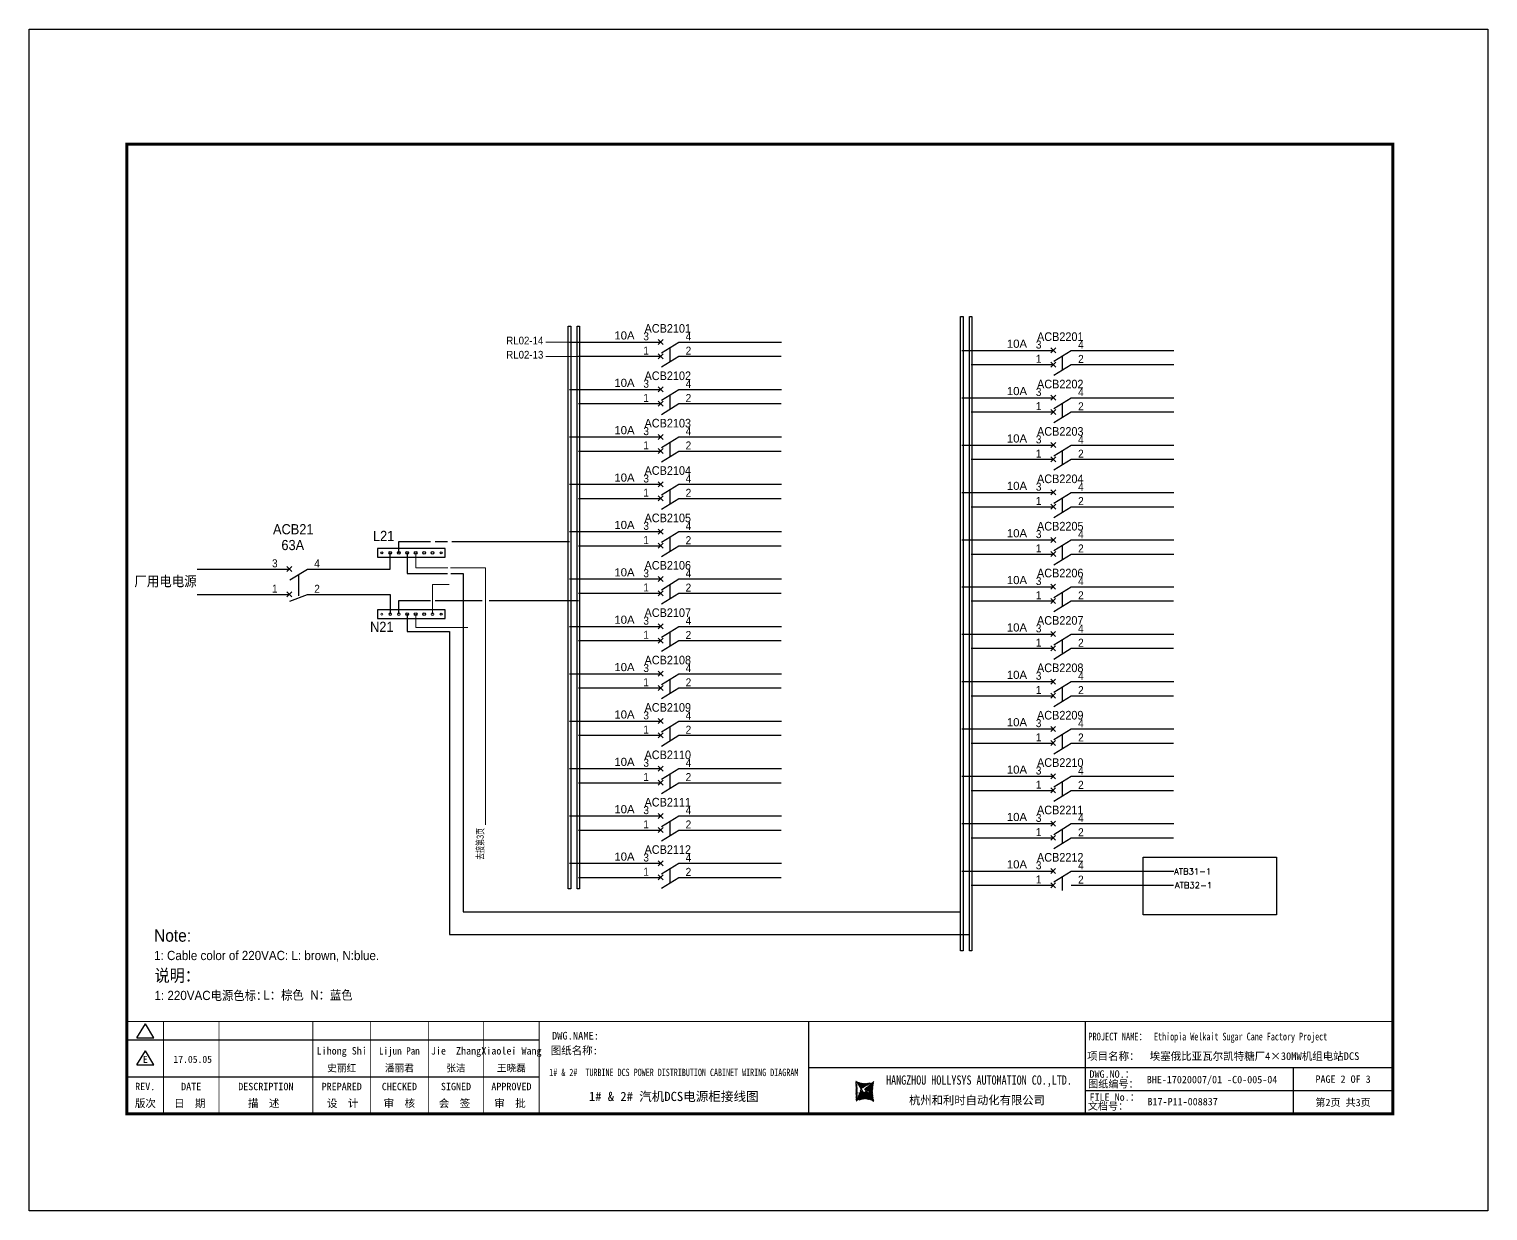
# Model space of a CAD drawing. Extents: x 81444 to 119867, y -54816 to -29062.
# Drawn here: x 96110 to 100852, y -54816 to -50976 of the extents above; entities that cross this region are included whole.
import ezdxf
from ezdxf.enums import TextEntityAlignment as Align
from ezdxf.lldxf.tags import DXFTag

# ---------------------------------------------------------------- set-up
doc = ezdxf.new("R2010")
doc.units = 0
doc.header["$LTSCALE"] = 100
doc.header["$MEASUREMENT"] = 0
for name, color, linetype in [('t', 1, 'Continuous'), ('标准图框及表格', 7, 'Continuous'), ('空气开关', 7, 'Continuous')]:
    doc.layers.add(name, color=color, linetype=linetype)
doc.layers.add('细实线', color=7, linetype='Continuous', lineweight=20)
doc.styles.add('HZ', font='arial.ttf', dxfattribs={"width": 0.7})
doc.styles.add('SIMPLEX', font='simplex')
doc.styles.get("Standard").update_dxf_attribs({"font": ''})
doc.styles.get('Standard').set_extended_font_data('SimSun')
tags = doc.linetypes.add('CENTER', pattern=[2, 1.25, -0.25, 0.25, -0.25]).pattern_tags.tags
tags[10:11] = [DXFTag(74, 4), DXFTag(75, 0), DXFTag(340, '0'), DXFTag(46, 1.0), DXFTag(50, 0.0), DXFTag(44, 0.0), DXFTag(45, 0.0)]
tags[8:9] = [DXFTag(74, 4), DXFTag(75, 0), DXFTag(340, '0'), DXFTag(46, 1.0), DXFTag(50, 0.0), DXFTag(44, 0.0), DXFTag(45, 0.0)]
tags[6:7] = [DXFTag(74, 4), DXFTag(75, 0), DXFTag(340, '0'), DXFTag(46, 1.0), DXFTag(50, 0.0), DXFTag(44, 0.0), DXFTag(45, 0.0)]
tags[4:5] = [DXFTag(74, 4), DXFTag(75, 0), DXFTag(340, '0'), DXFTag(46, 1.0), DXFTag(50, 0.0), DXFTag(44, 0.0), DXFTag(45, 0.0)]
tags = doc.linetypes.add('HIDDEN', pattern=[0.375, 0.25, -0.125]).pattern_tags.tags
tags[6:7] = [DXFTag(74, 4), DXFTag(75, 0), DXFTag(340, '0'), DXFTag(46, 1.0), DXFTag(50, 0.0), DXFTag(44, 0.0), DXFTag(45, 0.0)]
tags[4:5] = [DXFTag(74, 4), DXFTag(75, 0), DXFTag(340, '0'), DXFTag(46, 1.0), DXFTag(50, 0.0), DXFTag(44, 0.0), DXFTag(45, 0.0)]

# ---------------------------------------------------------------- blocks, each defined once
blk = doc.blocks.new('供电端子')
at = {"style": 'HZ', "width": 0.7}
blk.add_attdef('供电端子', (0, 0), '', height=17, dxfattribs=at)
blk = doc.blocks.new('图框')
at = {"layer": '标准图框及表格'}
h = blk.add_hatch(dxfattribs=at)
h.set_pattern_fill('ANSI31', color=5, scale=8.329864, style=0)
edge = h.paths.add_edge_path()
edge.add_arc((2399.3, -2998.2), 55.2, 238.1092, 291.6532)
edge.add_line((2419.6, -3049.4), (2388.5, -3070.2))
edge.add_arc((2238.9, -3078.3), 135.4, 346.3915, 374.25)
edge.add_line((2370.5, -3110.2), (2397.5, -3087.9))
edge.add_line((2391.3, -3080.3), (2396.1, -3080.9))
edge.add_spline(control_points=[(2397.5, -3087.9), (2398.4, -3087), (2400, -3085.5), (2399.9, -3081.3), (2397.4, -3081), (2396.1, -3080.9)], knot_values=[0, 0, 0, 0, 6.844331, 12.400427, 18.769243, 18.769243, 18.769243, 18.769243], weights=[1, 1, 1, 1, 1, 1], degree=3, periodic=0)
edge.add_spline(control_points=[(2388.5, -3070.3), (2387.8, -3070.9), (2386.5, -3072), (2385.5, -3073.4), (2385.1, -3074)], knot_values=[0, 0, 0, 0, 5.253674, 9.488439, 9.488439, 9.488439, 9.488439], weights=[1, 1, 1, 1, 1], degree=3, periodic=0)
edge.add_spline(control_points=[(2386.3, -3072.3), (2385.7, -3072.9), (2384.6, -3074.4), (2384.9, -3077.7), (2387.9, -3079.9), (2390.2, -3080.1), (2391.3, -3080.3)], knot_values=[10.665975, 10.665975, 10.665975, 10.665975, 18.977704, 28.894558, 41.119554, 52.646925, 52.646925, 52.646925, 52.646925], weights=[1, 1, 1, 1, 1, 1, 1], degree=3, periodic=0)
h = blk.add_hatch(dxfattribs=at)
h.set_pattern_fill('ANSI31', color=3, scale=8.329864, style=0)
edge = h.paths.add_edge_path()
edge.add_line((2402.5, -3075.8), (2407.7, -3076.4))
edge.add_spline(control_points=[(2401, -3068.8), (2400.2, -3069.6), (2398.5, -3071.2), (2398.6, -3075.4), (2401.1, -3075.6), (2402.4, -3075.8)], knot_values=[0, 0, 0, 0, 6.844331, 12.400427, 18.769243, 18.769243, 18.769243, 18.769243], weights=[1, 1, 1, 1, 1, 1], degree=3, periodic=0)
edge.add_line((2428, -3046.5), (2401, -3068.8))
edge.add_spline(control_points=[(2412.6, -3083.9), (2413, -3083.4), (2413.9, -3082.1), (2413.6, -3078.9), (2410.7, -3076.8), (2408.3, -3076.5), (2407.2, -3076.4)], knot_values=[12.654089, 12.654089, 12.654089, 12.654089, 18.977704, 28.894558, 41.119554, 52.646925, 52.646925, 52.646925, 52.646925], weights=[1, 1, 1, 1, 1, 1, 1], degree=3, periodic=0)
edge.add_line((2411.6, -3085), (2412.8, -3083.7))
edge.add_line((2410, -3086.4), (2411.6, -3085))
edge.add_line((2378.9, -3107.2), (2410, -3086.4))
edge.add_arc((2399.3, -3158.5), 55.2, 58.1092, 111.6532)
edge.add_arc((2559.6, -3078.3), 135.4, 166.3915, 194.25)
at = {"color": 7}
for p, q in [((2215.6, -2851.6), (2215.6, -3151.6)), ((3115.6, -2851.6), (3115.6, -3151.6)), ((0, -2911.6), (1340.2, -2911.6)), ((0, -3031.6), (1340.2, -3031.6)), ((2215.6, -3001.6), (3115.6, -3001.6)), ((3115.6, -3001.6), (4115.6, -3001.6)), ((3791.8, -3001.6), (3791.8, -3151.6)), ((4115.6, -3076.6), (3115.6, -3076.6))]:
    blk.add_line(p, q, dxfattribs=at)
at = {"color": 7, "const_width": 3}
blk.add_lwpolyline([(4115.6, -2851.6), (0, -2851.6)], dxfattribs=at)
at = {"layer": 't', "color": 7}
for p, q in [((31.9, -2905), (59.9, -2859.1)), ((87.8, -2905), (59.9, -2859.1)), ((31.9, -2905), (87.8, -2905)), ((31.9, -2993), (59.9, -2947.1)), ((87.8, -2993), (59.9, -2947.1)), ((31.9, -2993), (87.8, -2993))]:
    blk.add_line(p, q, dxfattribs=at)
at = {"layer": 't', "color": 7, "const_width": 9.62}
blk.add_lwpolyline([(4115.6, -3151.6), (4115.6, 0), (0, 0), (0, -3151.6)], close=True, dxfattribs=at)
at = {"layer": 't', "color": 7, "const_width": 2.4}
for points in [[(118.8, -2852.8), (118.8, -3151.6)], [(299.1, -2852.8), (299.1, -3151.6)], [(604.4, -2852.8), (604.4, -3156.4)], [(792, -2852.8), (792, -3156.4)], [(979.6, -2852.8), (979.6, -3156.4)], [(1159.9, -2852.8), (1159.9, -3156.4)], [(1340.2, -2852.8), (1340.2, -3156.4)]]:
    blk.add_lwpolyline(points, dxfattribs=at)
at = {"color": 7, "linetype": 'CENTER'}
for s, height, p in [('图纸编号：', 24, (3125.2, -3066.7)), ('杭州和利时自动化有限公司', 27, (2542.5, -3121.1)), ('文档号：', 24, (3124, -3138.7))]:
    blk.add_text(s, height=height, dxfattribs=at).set_placement(p)
at = {"color": 7, "flags": 8}
for tag, p, height in [('DWG.NAME:', (1381.6, -2910.4), 25), ('PROJECTNAME:', (3125.5, -2912.8), 24), ('PROJECTNAME：', (3339.1, -2913.1), 25), ('DWG.NO.:', (3128.2, -3030.4), 24), ('图纸编号', (3315.4, -3052.4), 24), ('FILENO.:', (3128.7, -3106.1), 24), ('文档号', (3317.7, -3124.1), 24)]:
    blk.add_attdef(tag, p, '', height=height, dxfattribs=at)
for tag, height, p in [('RENLIU', 24, (698.2, -2950.4)), ('SHUFENWANG', 24, (885.8, -2950.4)), ('FANGHOU', 24, (1069.7, -2950.4)), ('DANDANLI', 24, (1250, -2950.4)), ('A', 23, (59.9, -2974.9)), ('设计时间', 23, (213.9, -2974.9)), ('刘仁', 23, (698.2, -3002.2)), ('王姝芬', 23, (885.8, -3002.2)), ('侯方', 23, (1069.7, -3002.2)), ('李丹丹', 23, (1250, -3002.2)), ('#10STATIONONTROLCABINETCOVER', 30, (1777.9, -3017.2)), ('PAGEXOFX', 24, (3953.7, -3039.1)), ('REV.', 24, (59.4, -3063)), ('DATE', 24, (208.9, -3063)), ('DESCRIPTION', 24, (451.7, -3063)), ('PREPARED', 24, (698.2, -3063)), ('CHECKED', 24, (885.8, -3063)), ('SIGNED', 24, (1069.7, -3063)), ('APPROVED', 24, (1250, -3063)), ('图纸名称', 30, (1777.9, -3094.7)), ('第几页共几页', 24, (3953.7, -3114.1))]:
    blk.add_attdef(tag, text='', height=height, dxfattribs=at).set_placement(p, align=Align.MIDDLE)
for tag, p in [('图纸名称:', (1377.8, -2965.9)), ('项目名称：', (3121.6, -2984.3)), ('项目名称：', (3325, -2984.3))]:
    blk.add_attdef(tag, text='', height=25, dxfattribs=at).set_placement(p, align=Align.BOTTOM_LEFT)
at = {"color": 7, "width": 0.8, "flags": 8}
blk.add_attdef('HANGZHOUHOLLYSYSAUTOMATIONCO.,LTD.', text='', height=24, dxfattribs=at).set_placement((2770.1, -3045.7), align=Align.MIDDLE)
at = {"layer": 't', "color": 7}
for s, p in [('版次', (59.9, -3117.6)), ('日  期', (204.2, -3117.6)), ('描  述', (444.5, -3117.6)), ('设  计', (701.5, -3117.6)), ('审  核', (885.6, -3117.6)), ('会  签', (1065, -3117.6)), ('审  批', (1245.3, -3117.6))]:
    blk.add_text(s, height=25, dxfattribs=at).set_placement(p, align=Align.MIDDLE_CENTER)
at = {"layer": '标准图框及表格', "color": 5, "style": 'HZ'}
for s, p in [('pgqh', (2373.9, -3059.7)), ('hollilas', (2374.1, -3086))]:
    blk.add_text(s, height=5.21, dxfattribs=at).set_placement(p)
at = {"layer": '标准图框及表格', "color": 3, "style": 'HZ'}
for s, height, p in [('auto', 8.68, (2400.9, -3074.2)), ('hollysys', 4.34, (2402.5, -3099.7))]:
    blk.add_text(s, height=height, dxfattribs=at).set_placement(p)

msp = doc.modelspace()

# ---------------------------------------------------------------- linework, layer by layer
at = {"color": 43}
for p, q in [((97866.3, -51992.6), (98163, -51992.6)), ((98221.5, -51992.6), (98555.2, -51992.6)), ((99142.4, -52019.4), (99439, -52019.4)), ((99497.6, -52019.4), (99831.3, -52019.4)), ((97866.3, -52146.6), (98163, -52146.6)), ((98221.5, -52146.6), (98555.2, -52146.6)), ((99142.4, -52173.4), (99439, -52173.4)), ((99497.6, -52173.4), (99831.3, -52173.4)), ((97866.3, -52300.6), (98163, -52300.6)), ((98221.5, -52300.6), (98555.2, -52300.6)), ((99142.4, -52327.4), (99439, -52327.4)), ((99497.6, -52327.4), (99831.3, -52327.4)), ((97866.3, -52454.6), (98163, -52454.6)), ((98221.5, -52454.6), (98555.2, -52454.6)), ((99142.4, -52481.4), (99439, -52481.4)), ((99497.6, -52481.4), (99831.3, -52481.4)), ((97866.3, -52608.6), (98163, -52608.6)), ((98221.5, -52608.6), (98555.2, -52608.6)), ((99142.4, -52635.4), (99439, -52635.4)), ((99497.6, -52635.4), (99831.3, -52635.4)), ((97283.9, -52730.3), (97283.9, -52677.3)), ((97311.4, -52677.3), (97311.4, -52641)), ((97311.4, -52641), (97414.2, -52641)), ((97338.9, -52677.3), (97338.9, -52745.2)), ((97429.4, -52641), (97470.3, -52641)), ((97483.6, -52641), (97866.3, -52641)), ((96656.3, -52730.3), (96955.7, -52730.3)), ((97014.2, -52730.3), (97283.9, -52730.3)), ((97338.9, -52745.2), (97470.3, -52745.2)), ((97480.8, -52745.2), (97520.9, -52745.2)), ((97520.9, -52745.2), (97520.9, -53114)), ((97866.3, -52762.6), (98163, -52762.6)), ((98221.5, -52762.6), (98555.2, -52762.6)), ((99142.3, -52787.8), (99438.9, -52787.8)), ((99497.5, -52787.8), (99831.2, -52787.8)), ((97866.3, -52916.6), (98163, -52916.6)), ((98221.5, -52916.6), (98555.2, -52916.6)), ((99142.3, -52941.8), (99438.9, -52941.8)), ((99497.5, -52941.8), (99831.2, -52941.8)), ((97866.3, -53070.6), (98163, -53070.6)), ((98221.5, -53070.6), (98555.2, -53070.6)), ((99142.3, -53095.8), (99438.9, -53095.8)), ((99497.5, -53095.8), (99831.2, -53095.8)), ((97520.9, -53114), (97520.9, -53844.9)), ((97866.3, -53224.6), (98163, -53224.6)), ((98221.5, -53224.6), (98555.2, -53224.6)), ((99142.3, -53249.8), (99438.9, -53249.8)), ((99497.5, -53249.8), (99831.2, -53249.8)), ((97866.3, -53378.6), (98163, -53378.6)), ((98221.5, -53378.6), (98555.2, -53378.6)), ((99142.3, -53403.8), (99438.9, -53403.8)), ((99497.5, -53403.8), (99831.2, -53403.8)), ((97866.3, -53532.6), (98163, -53532.6)), ((98221.5, -53532.6), (98555.2, -53532.6)), ((99142.3, -53557.8), (99438.9, -53557.8)), ((99497.5, -53557.8), (99831.2, -53557.8)), ((97866.3, -53686.6), (98163, -53686.6)), ((98221.5, -53686.6), (98555.2, -53686.6)), ((99142.3, -53711.8), (99438.9, -53711.8)), ((99497.5, -53711.8), (99831.2, -53711.8)), ((97520.9, -53844.9), (99138, -53844.9))]:
    msp.add_line(p, q, dxfattribs=at)
at = {"color": 6}
for p, q in [((98171.1, -52000.7), (98154.9, -51984.5)), ((98154.9, -52000.7), (98171.1, -51984.5)), ((98165.1, -52027.4), (98221.5, -51992.6)), ((99447.1, -52027.5), (99430.9, -52011.3)), ((99430.9, -52027.5), (99447.1, -52011.3)), ((99441.1, -52054.2), (99497.6, -52019.4)), ((98154.9, -52046.8), (98171.1, -52030.6)), ((98171.1, -52046.8), (98154.9, -52030.6)), ((98165.1, -52073.5), (98221.5, -52038.7)), ((99430.9, -52073.6), (99447.1, -52057.4)), ((99447.1, -52073.6), (99430.9, -52057.4)), ((99441.1, -52100.3), (99497.6, -52065.5)), ((98171.1, -52154.7), (98154.9, -52138.5)), ((98154.9, -52154.7), (98171.1, -52138.5)), ((98165.1, -52181.4), (98221.5, -52146.6)), ((98171.1, -52200.8), (98154.9, -52184.6)), ((98154.9, -52200.8), (98171.1, -52184.6)), ((98165.1, -52227.5), (98221.5, -52192.7)), ((99447.1, -52181.5), (99430.9, -52165.3)), ((99430.9, -52181.5), (99447.1, -52165.3)), ((99441.1, -52208.2), (99497.6, -52173.4)), ((99447.1, -52227.6), (99430.9, -52211.4)), ((99430.9, -52227.6), (99447.1, -52211.4)), ((99441.1, -52254.3), (99497.6, -52219.5)), ((98154.9, -52308.7), (98171.1, -52292.5)), ((98171.1, -52308.7), (98154.9, -52292.5)), ((98165.1, -52335.4), (98221.5, -52300.6)), ((98154.9, -52354.8), (98171.1, -52338.6)), ((98171.1, -52354.8), (98154.9, -52338.6)), ((98165.1, -52381.5), (98221.5, -52346.7)), ((99430.9, -52335.5), (99447.1, -52319.3)), ((99447.1, -52335.5), (99430.9, -52319.3)), ((99441.1, -52362.2), (99497.6, -52327.4)), ((99430.9, -52381.6), (99447.1, -52365.4)), ((99447.1, -52381.6), (99430.9, -52365.4)), ((99441.1, -52408.3), (99497.6, -52373.5)), ((98171.1, -52462.7), (98154.9, -52446.5)), ((98154.9, -52462.7), (98171.1, -52446.5)), ((98171.1, -52508.8), (98154.9, -52492.6)), ((98154.9, -52508.8), (98171.1, -52492.6)), ((98165.1, -52489.4), (98221.5, -52454.6)), ((99447.1, -52489.5), (99430.9, -52473.3)), ((99430.9, -52489.5), (99447.1, -52473.3)), ((99441.1, -52516.2), (99497.6, -52481.4)), ((98165.1, -52535.5), (98221.5, -52500.7)), ((99447.1, -52535.6), (99430.9, -52519.4)), ((99430.9, -52535.6), (99447.1, -52519.4)), ((99441.1, -52562.3), (99497.6, -52527.5)), ((98154.9, -52616.7), (98171.1, -52600.5)), ((98171.1, -52616.7), (98154.9, -52600.5)), ((98165.1, -52643.4), (98221.5, -52608.6)), ((99430.9, -52643.5), (99447.1, -52627.3)), ((99447.1, -52643.5), (99430.9, -52627.3)), ((99441.1, -52670.2), (99497.6, -52635.4)), ((98154.9, -52662.8), (98171.1, -52646.6)), ((98171.1, -52662.8), (98154.9, -52646.6)), ((98165.1, -52689.5), (98221.5, -52654.7)), ((99430.9, -52689.6), (99447.1, -52673.4)), ((99447.1, -52689.6), (99430.9, -52673.4)), ((99441.1, -52716.3), (99497.6, -52681.5)), ((98171.1, -52770.7), (98154.9, -52754.5)), ((98154.9, -52770.7), (98171.1, -52754.5)), ((98165.1, -52797.4), (98221.5, -52762.6)), ((98171.1, -52816.8), (98154.9, -52800.6)), ((98154.9, -52816.8), (98171.1, -52800.6)), ((98165.1, -52843.5), (98221.5, -52808.7)), ((99447, -52795.9), (99430.8, -52779.7)), ((99430.8, -52795.9), (99447, -52779.7)), ((99447, -52842), (99430.8, -52825.8)), ((99430.8, -52842), (99447, -52825.8)), ((99441, -52822.6), (99497.5, -52787.8)), ((99441, -52868.7), (99497.5, -52833.9)), ((98171.1, -52924.7), (98154.9, -52908.5)), ((98154.9, -52924.7), (98171.1, -52908.5)), ((98165.1, -52951.4), (98221.5, -52916.6)), ((98171.1, -52970.8), (98154.9, -52954.6)), ((98154.9, -52970.8), (98171.1, -52954.6)), ((98165.1, -52997.5), (98221.5, -52962.7)), ((99447, -52949.9), (99430.8, -52933.7)), ((99430.8, -52949.9), (99447, -52933.7)), ((99441, -52976.6), (99497.5, -52941.8)), ((99447, -52996), (99430.8, -52979.8)), ((99430.8, -52996), (99447, -52979.8)), ((99441, -53022.7), (99497.5, -52987.9)), ((98154.9, -53078.7), (98171.1, -53062.5)), ((98171.1, -53078.7), (98154.9, -53062.5)), ((98154.9, -53124.8), (98171.1, -53108.6)), ((98171.1, -53124.8), (98154.9, -53108.6)), ((98165.1, -53105.4), (98221.5, -53070.6)), ((99430.8, -53103.9), (99447, -53087.7)), ((99447, -53103.9), (99430.8, -53087.7)), ((99441, -53130.6), (99497.5, -53095.8)), ((98165.1, -53151.5), (98221.5, -53116.7)), ((99430.8, -53150), (99447, -53133.8)), ((99447, -53150), (99430.8, -53133.8)), ((99441, -53176.7), (99497.5, -53141.9)), ((98171.1, -53232.7), (98154.9, -53216.5)), ((98154.9, -53232.7), (98171.1, -53216.5)), ((98165.1, -53259.4), (98221.5, -53224.6)), ((99447, -53257.9), (99430.8, -53241.7)), ((99430.8, -53257.9), (99447, -53241.7)), ((99441, -53284.6), (99497.5, -53249.8)), ((98171.1, -53278.8), (98154.9, -53262.6)), ((98154.9, -53278.8), (98171.1, -53262.6)), ((98165.1, -53305.5), (98221.5, -53270.7)), ((99447, -53304), (99430.8, -53287.8)), ((99430.8, -53304), (99447, -53287.8)), ((99441, -53330.7), (99497.5, -53295.9)), ((98171.1, -53386.7), (98154.9, -53370.5)), ((98154.9, -53386.7), (98171.1, -53370.5)), ((98165.1, -53413.4), (98221.5, -53378.6)), ((99447, -53411.9), (99430.8, -53395.7)), ((99430.8, -53411.9), (99447, -53395.7)), ((98171.1, -53432.8), (98154.9, -53416.6)), ((98154.9, -53432.8), (98171.1, -53416.6)), ((98165.1, -53459.5), (98221.5, -53424.7)), ((99447, -53458), (99430.8, -53441.8)), ((99430.8, -53458), (99447, -53441.8)), ((99441, -53438.6), (99497.5, -53403.8)), ((99441, -53484.7), (99497.5, -53449.9)), ((98171.1, -53540.7), (98154.9, -53524.5)), ((98154.9, -53540.7), (98171.1, -53524.5)), ((98165.1, -53567.4), (98221.5, -53532.6)), ((98171.1, -53586.8), (98154.9, -53570.6)), ((98154.9, -53586.8), (98171.1, -53570.6)), ((98165.1, -53613.5), (98221.5, -53578.7)), ((99447, -53565.9), (99430.8, -53549.7)), ((99430.8, -53565.9), (99447, -53549.7)), ((99441, -53592.6), (99497.5, -53557.8)), ((99447, -53612), (99430.8, -53595.8)), ((99430.8, -53612), (99447, -53595.8)), ((99441, -53638.7), (99497.5, -53603.9)), ((98154.9, -53694.7), (98171.1, -53678.5)), ((98171.1, -53694.7), (98154.9, -53678.5)), ((98154.9, -53740.8), (98171.1, -53724.6)), ((98171.1, -53740.8), (98154.9, -53724.6)), ((98165.1, -53721.4), (98221.5, -53686.6)), ((99430.8, -53719.9), (99447, -53703.7)), ((99447, -53719.9), (99430.8, -53703.7)), ((99441, -53746.6), (99497.5, -53711.8)), ((98165.1, -53767.5), (98221.5, -53732.7)), ((99430.8, -53766), (99447, -53749.8)), ((99447, -53766), (99430.8, -53749.8))]:
    msp.add_line(p, q, dxfattribs=at)
at = {"color": 5}
for p, q in [((97896, -52038.7), (98163, -52038.7)), ((98221.5, -52038.7), (98554.6, -52038.7)), ((99172.1, -52065.5), (99439, -52065.5)), ((99497.6, -52065.5), (99830.7, -52065.5)), ((97896, -52192.7), (98163, -52192.7)), ((98221.5, -52192.7), (98554.6, -52192.7)), ((99172.1, -52219.5), (99439, -52219.5)), ((99497.6, -52219.5), (99830.7, -52219.5)), ((97896, -52346.7), (98163, -52346.7)), ((98221.5, -52346.7), (98554.6, -52346.7)), ((99172.1, -52373.5), (99439, -52373.5)), ((99497.6, -52373.5), (99830.7, -52373.5)), ((97896, -52500.7), (98163, -52500.7)), ((98221.5, -52500.7), (98554.6, -52500.7)), ((99172.1, -52527.5), (99439, -52527.5)), ((99497.6, -52527.5), (99830.7, -52527.5)), ((97896, -52654.7), (98163, -52654.7)), ((98221.5, -52654.7), (98554.6, -52654.7)), ((99172.1, -52681.5), (99439, -52681.5)), ((99497.6, -52681.5), (99830.7, -52681.5)), ((96656.1, -52812.7), (96955.7, -52812.7)), ((97014.2, -52812.7), (97283.9, -52812.7)), ((97283.9, -52812.7), (97283.9, -52877)), ((97896, -52808.7), (98163, -52808.7)), ((98221.5, -52808.7), (98554.6, -52808.7)), ((97311.4, -52877), (97311.4, -52832.4)), ((97311.4, -52832.4), (97414.2, -52832.4)), ((97429.8, -52832.4), (97529.7, -52832.4)), ((97529.7, -52832.4), (97582.7, -52832.4)), ((97605.4, -52832.4), (97638.5, -52832.4)), ((97638.5, -52832.4), (97896, -52832.4)), ((99172, -52833.9), (99438.9, -52833.9)), ((99497.5, -52833.9), (99830.6, -52833.9)), ((97338.9, -52877), (97338.9, -52933.3)), ((97338.9, -52933.3), (97476.4, -52933.3)), ((97476.4, -52933.3), (97476.4, -53113.5)), ((97896, -52962.7), (98163, -52962.7)), ((98221.5, -52962.7), (98554.6, -52962.7)), ((99172, -52987.9), (99438.9, -52987.9)), ((99497.5, -52987.9), (99830.6, -52987.9)), ((97476.4, -53113.5), (97476.4, -53917.6)), ((97896, -53116.7), (98163, -53116.7)), ((98221.5, -53116.7), (98554.6, -53116.7)), ((99172, -53141.9), (99438.9, -53141.9)), ((99497.5, -53141.9), (99830.6, -53141.9)), ((97896, -53270.7), (98163, -53270.7)), ((98221.5, -53270.7), (98554.6, -53270.7)), ((99172, -53295.9), (99438.9, -53295.9)), ((99497.5, -53295.9), (99830.6, -53295.9)), ((97896, -53424.7), (98163, -53424.7)), ((98221.5, -53424.7), (98554.6, -53424.7)), ((99172, -53449.9), (99438.9, -53449.9)), ((99497.5, -53449.9), (99830.6, -53449.9)), ((97896, -53578.7), (98163, -53578.7)), ((98221.5, -53578.7), (98554.6, -53578.7)), ((99172, -53603.9), (99438.9, -53603.9)), ((99497.5, -53603.9), (99830.6, -53603.9)), ((97896, -53732.7), (98163, -53732.7)), ((98221.5, -53732.7), (98554.6, -53732.7)), ((99172, -53757.9), (99438.9, -53757.9)), ((99497.5, -53757.9), (99830.6, -53757.9)), ((97476.4, -53917.6), (99167.7, -53917.6))]:
    msp.add_line(p, q, dxfattribs=at)
for p, q in [((96963.8, -52738.4), (96947.6, -52722.2)), ((96947.6, -52738.4), (96963.8, -52722.2)), ((96957.8, -52765.1), (97014.2, -52730.3)), ((96947.6, -52820.8), (96963.8, -52804.6)), ((96963.8, -52820.8), (96947.6, -52804.6)), ((96957.8, -52834.9), (97014.2, -52812.7))]:
    msp.add_line(p, q)
at = {"color": 1}
for points in [[(96109.9, -50975.5), (100852, -50975.5), (100852, -54816.2), (96109.9, -54816.2)], [(99731.9, -53666.4), (100164.5, -53666.4), (100164.5, -53853.7), (99731.9, -53853.7)]]:
    msp.add_lwpolyline(points, close=True, dxfattribs=at)
at = {"color": 43}
for points in [[(99145.8, -51909.9), (99145.8, -53971.7), (99138, -53971.7), (99138, -51909.9)], [(97870.3, -51940.9), (97870.3, -53769.7), (97862.5, -53769.7), (97862.5, -51940.9)], [(97242.6, -52691.1), (97462.6, -52691.1), (97462.6, -52663.6), (97242.6, -52663.6)]]:
    msp.add_lwpolyline(points, close=True, dxfattribs=at)
at = {"color": 5}
for points in [[(99174.9, -51909.9), (99174.9, -53971.7), (99167.1, -53971.7), (99167.1, -51909.9)], [(97899.4, -51940.9), (97899.4, -53769.7), (97891.6, -53769.7), (97891.6, -51940.9)], [(97242.6, -52890.7), (97462.6, -52890.7), (97462.6, -52863.2), (97242.6, -52863.2)]]:
    msp.add_lwpolyline(points, close=True, dxfattribs=at)
for centre, radius in [((97256.4, -52677.3), 3.3), ((97283.9, -52677.3), 4.4), ((97311.4, -52677.3), 4.4), ((97338.9, -52677.3), 4.4), ((97366.4, -52677.3), 4.4), ((97393.9, -52677.3), 4.4), ((97421.4, -52677.3), 4.4), ((97448.9, -52677.3), 3.3), ((97338.9, -52877), 4.4), ((97366.4, -52877), 4.4), ((97393.9, -52877), 4.4), ((97448.9, -52877), 3.3)]:
    msp.add_circle(centre, radius)
at = {"lineweight": 20}
for centre, radius in [((97256.4, -52877), 3.3), ((97283.9, -52877), 4.4), ((97311.4, -52877), 4.4), ((97421.4, -52877), 4.4)]:
    msp.add_circle(centre, radius, dxfattribs=at)
at = {"layer": '空气开关', "color": 6}
for p, q in [((98193.3, -52056.1), (98193.3, -52010)), ((99469.3, -52082.9), (99469.3, -52036.8)), ((98193.3, -52210.1), (98193.3, -52164)), ((99469.3, -52236.9), (99469.3, -52190.8)), ((98193.3, -52364.1), (98193.3, -52318)), ((99469.3, -52390.9), (99469.3, -52344.8)), ((98193.3, -52518.1), (98193.3, -52472)), ((99469.3, -52544.9), (99469.3, -52498.8)), ((98193.3, -52672.1), (98193.3, -52626)), ((99469.3, -52698.9), (99469.3, -52652.8)), ((98193.3, -52826.1), (98193.3, -52780)), ((99469.3, -52851.3), (99469.3, -52805.2)), ((98193.3, -52980.1), (98193.3, -52934)), ((99469.3, -53005.3), (99469.3, -52959.2)), ((98193.3, -53134.1), (98193.3, -53088)), ((99469.3, -53159.3), (99469.3, -53113.2)), ((98193.3, -53288.1), (98193.3, -53242)), ((99469.3, -53313.3), (99469.3, -53267.2)), ((98193.3, -53442.1), (98193.3, -53396)), ((99469.3, -53467.3), (99469.3, -53421.2)), ((98193.3, -53596.1), (98193.3, -53550)), ((99469.3, -53621.3), (99469.3, -53575.2)), ((98193.3, -53750.1), (98193.3, -53704)), ((99469.3, -53775.3), (99469.3, -53729.2))]:
    msp.add_line(p, q, dxfattribs=at)
at = {"layer": '空气开关'}
msp.add_line((96986, -52817.5), (96986, -52747.7), dxfattribs=at)
at = {"layer": '细实线', "color": 43}
for p, q in [((97867.2, -51992.9), (97789, -51992.9)), ((97366.4, -52677.3), (97366.4, -52726.2)), ((97366.4, -52726.2), (97470.7, -52726.2)), ((97479.7, -52726.2), (97593.1, -52726.2)), ((97593.1, -52726.2), (97593.1, -53561.6))]:
    msp.add_line(p, q, dxfattribs=at)
at = {"layer": '细实线', "color": 5}
for p, q in [((97896.9, -52039), (97789, -52039)), ((97421.4, -52877), (97421.4, -52781)), ((97421.4, -52781), (97475.7, -52781)), ((97366.4, -52877), (97366.4, -52920.2)), ((97366.4, -52920.2), (97535.9, -52920.2))]:
    msp.add_line(p, q, dxfattribs=at)

# ---------------------------------------------------------------- block references
at = {"color": 1}
ref = msp.add_blockref('图框', (96427.7, -51349.2), dxfattribs=at)
ref.add_attrib('第几页共几页', '第2页 共3页', dxfattribs={"color": 7, "height": 24, "flags": 8}).set_placement((100381.4, -54463.2), align=Align.MIDDLE)
ref.add_attrib('图纸编号', 'BHE-17020007/01 -C0-005-04', (99743.1, -54401.6), dxfattribs={"color": 7, "height": 24, "flags": 8})
ref.add_attrib('文档号', 'B17-P11-008837', (99745.5, -54473.3), dxfattribs={"color": 7, "height": 24, "flags": 8})
ref.add_attrib('图纸名称', '1# & 2# 汽机DCS电源柜接线图', dxfattribs={"color": 7, "height": 30, "flags": 8}).set_placement((98205.6, -54443.9), align=Align.MIDDLE)
ref.add_attrib('刘仁', '史丽红', dxfattribs={"color": 7, "height": 23, "flags": 8}).set_placement((97125.9, -54351.3), align=Align.MIDDLE)
ref.add_attrib('王姝芬', '潘丽君', dxfattribs={"color": 7, "height": 23, "flags": 8}).set_placement((97313.5, -54351.3), align=Align.MIDDLE)
ref.add_attrib('侯方', '张洁', dxfattribs={"color": 7, "height": 23, "flags": 8}).set_placement((97497.5, -54351.3), align=Align.MIDDLE)
ref.add_attrib('李丹丹', '王晓磊', dxfattribs={"color": 7, "height": 23, "flags": 8}).set_placement((97677.7, -54351.3), align=Align.MIDDLE)
ref.add_attrib('设计时间', '17.05.05', dxfattribs={"color": 7, "height": 23, "flags": 8}).set_placement((96641.6, -54324), align=Align.MIDDLE)
ref.add_attrib('A', 'E', dxfattribs={"color": 7, "height": 23, "flags": 8}).set_placement((96487.6, -54324), align=Align.MIDDLE)
ref.add_attrib('REV.', 'REV.', dxfattribs={"color": 7, "height": 24, "flags": 8}).set_placement((96487.1, -54412.2), align=Align.MIDDLE)
ref.add_attrib('DATE', 'DATE', dxfattribs={"color": 7, "height": 24, "flags": 8}).set_placement((96636.6, -54412.2), align=Align.MIDDLE)
ref.add_attrib('DESCRIBE', 'DESCRIPTION', dxfattribs={"color": 7, "height": 24, "flags": 8}).set_placement((96879.4, -54412.2), align=Align.MIDDLE)
ref.add_attrib('PREPARE', 'PREPARED', dxfattribs={"color": 7, "height": 24, "flags": 8}).set_placement((97125.9, -54412.2), align=Align.MIDDLE)
ref.add_attrib('VERIFY', 'CHECKED', dxfattribs={"color": 7, "height": 24, "flags": 8}).set_placement((97313.5, -54412.2), align=Align.MIDDLE)
ref.add_attrib('SIGN', 'SIGNED', dxfattribs={"color": 7, "height": 24, "flags": 8}).set_placement((97497.5, -54412.2), align=Align.MIDDLE)
ref.add_attrib('APPROVER', 'APPROVED', dxfattribs={"color": 7, "height": 24, "flags": 8}).set_placement((97677.7, -54412.2), align=Align.MIDDLE)
ref.add_attrib('RENLIU', 'Lihong Shi', dxfattribs={"color": 7, "height": 24, "flags": 8}).set_placement((97125.9, -54299.5), align=Align.MIDDLE)
ref.add_attrib('SHUFENWANG', 'Lijun Pan', dxfattribs={"color": 7, "height": 24, "width": 0.9, "flags": 8}).set_placement((97313.5, -54299.5), align=Align.MIDDLE)
ref.add_attrib('FANGHOU', 'Jie  Zhang', dxfattribs={"color": 7, "height": 24, "flags": 8}).set_placement((97497.5, -54299.5), align=Align.MIDDLE)
ref.add_attrib('DANDANLI', 'Xiaolei Wang', dxfattribs={"color": 7, "height": 24, "flags": 8}).set_placement((97677.7, -54299.5), align=Align.MIDDLE)
ref.add_attrib('DWG.NAME:', 'DWG.NAME:', (97809.4, -54259.5), dxfattribs={"color": 7, "height": 25, "flags": 8})
ref.add_attrib('#10STATIONONTROLCABINETCOVER', '1# & 2#  TURBINE DCS POWER DISTRIBUTION CABINET WIRING DIAGRAM', dxfattribs={"color": 7, "height": 24, "width": 0.8, "flags": 8}).set_placement((98205.6, -54366.3), align=Align.MIDDLE)
ref.add_attrib('图纸名称:', '图纸名称:', dxfattribs={"color": 7, "height": 25, "flags": 8}).set_placement((97805.5, -54315.1), align=Align.BOTTOM_LEFT)
ref.add_attrib('HANGZHOUHOLLYSYSAUTOMATIONCO.,LTD', 'HANGZHOU HOLLYSYS AUTOMATION CO.,LTD.', dxfattribs={"color": 7, "height": 30, "width": 0.8, "flags": 8}).set_placement((99197.8, -54394.9), align=Align.MIDDLE)
ref.add_attrib('PROJECTNAME：', 'PROJECT NAME：', (99553.1, -54262.3), dxfattribs={"color": 7, "height": 25, "width": 0.8, "flags": 8})
ref.add_attrib('项目名称：', '项目名称：', dxfattribs={"color": 7, "height": 25, "flags": 8}).set_placement((99549.3, -54333.5), align=Align.BOTTOM_LEFT)
ref.add_attrib('PROJECTNAME：', 'Ethiopia Welkait Sugar Cane Factory Project', (99766.8, -54262.3), dxfattribs={"color": 7, "height": 25, "width": 0.7, "flags": 8})
ref.add_attrib('项目名称：', '埃塞俄比亚瓦尔凯特糖厂4×30MW机组电站DCS', dxfattribs={"color": 7, "height": 25, "flags": 8}).set_placement((99752.8, -54333.5), align=Align.BOTTOM_LEFT)
ref.add_attrib('PAGEXOFX', 'PAGE 2 OF 3', dxfattribs={"color": 7, "height": 24, "flags": 8}).set_placement((100381.4, -54388.2), align=Align.MIDDLE)
ref.add_attrib('DWG.NO.：', 'DWG.NO.：', (99557.1, -54383.7), dxfattribs={"color": 7, "height": 24, "flags": 8})
ref.add_attrib('FILENO.：', 'FILE No.：', (99557.1, -54458.7), dxfattribs={"color": 7, "height": 24, "flags": 8})
ref = msp.add_blockref('供电端子', (98045.2, -51984.1), dxfattribs=dict(xscale=0.9349999999976717, yscale=0.9349999999976717))
ref.add_attrib('供电端子', '10A', dxfattribs={"height": 26.4, "style": 'HZ'}).set_placement((98045.2, -51984.1), align=Align.CENTER)
ref = msp.add_blockref('供电端子', (98186, -51962.1), dxfattribs=dict(xscale=0.9349999999976717, yscale=0.9349999999976717))
ref.add_attrib('供电端子', 'ACB2101', dxfattribs={"height": 28.05, "style": 'HZ', "width": 0.9}).set_placement((98186, -51962.1), align=Align.CENTER)
ref = msp.add_blockref('供电端子', (99462, -51989), dxfattribs=dict(xscale=0.9349999999976717, yscale=0.9349999999976717))
ref.add_attrib('供电端子', 'ACB2201', dxfattribs={"height": 28.05, "style": 'HZ', "width": 0.9}).set_placement((99462, -51989), align=Align.CENTER)
ref = msp.add_blockref('供电端子', (97660.9, -52000), dxfattribs=dict(xscale=0.9349999999976717, yscale=0.9349999999976717))
ref.add_attrib('供电端子', 'RL02-14', (97660.9, -52000), dxfattribs={"height": 25, "style": 'HZ', "width": 0.9})
ref = msp.add_blockref('供电端子', (97660.9, -52046.1), dxfattribs=dict(xscale=0.9349999999976717, yscale=0.9349999999976717))
ref.add_attrib('供电端子', 'RL02-13', (97660.9, -52046.1), dxfattribs={"height": 25, "style": 'HZ', "width": 0.9})
ref = msp.add_blockref('供电端子', (99321.2, -52011), dxfattribs=dict(xscale=0.9349999999976717, yscale=0.9349999999976717))
ref.add_attrib('供电端子', '10A', dxfattribs={"height": 26.4, "style": 'HZ'}).set_placement((99321.2, -52011), align=Align.CENTER)
ref = msp.add_blockref('供电端子', (98045.2, -52138.1), dxfattribs=dict(xscale=0.9349999999976717, yscale=0.9349999999976717))
ref.add_attrib('供电端子', '10A', dxfattribs={"height": 26.4, "style": 'HZ'}).set_placement((98045.2, -52138.1), align=Align.CENTER)
ref = msp.add_blockref('供电端子', (98186, -52116.1), dxfattribs=dict(xscale=0.9349999999976717, yscale=0.9349999999976717))
ref.add_attrib('供电端子', 'ACB2102', dxfattribs={"height": 28.05, "style": 'HZ', "width": 0.9}).set_placement((98186, -52116.1), align=Align.CENTER)
ref = msp.add_blockref('供电端子', (99462, -52143), dxfattribs=dict(xscale=0.9349999999976717, yscale=0.9349999999976717))
ref.add_attrib('供电端子', 'ACB2202', dxfattribs={"height": 28.05, "style": 'HZ', "width": 0.9}).set_placement((99462, -52143), align=Align.CENTER)
ref = msp.add_blockref('供电端子', (99321.2, -52165), dxfattribs=dict(xscale=0.9349999999976717, yscale=0.9349999999976717))
ref.add_attrib('供电端子', '10A', dxfattribs={"height": 26.4, "style": 'HZ'}).set_placement((99321.2, -52165), align=Align.CENTER)
ref = msp.add_blockref('供电端子', (98186, -52270.1), dxfattribs=dict(xscale=0.9349999999976717, yscale=0.9349999999976717))
ref.add_attrib('供电端子', 'ACB2103', dxfattribs={"height": 28.05, "style": 'HZ', "width": 0.9}).set_placement((98186, -52270.1), align=Align.CENTER)
ref = msp.add_blockref('供电端子', (98045.2, -52292.1), dxfattribs=dict(xscale=0.9349999999976717, yscale=0.9349999999976717))
ref.add_attrib('供电端子', '10A', dxfattribs={"height": 26.4, "style": 'HZ'}).set_placement((98045.2, -52292.1), align=Align.CENTER)
ref = msp.add_blockref('供电端子', (99321.2, -52319), dxfattribs=dict(xscale=0.9349999999976717, yscale=0.9349999999976717))
ref.add_attrib('供电端子', '10A', dxfattribs={"height": 26.4, "style": 'HZ'}).set_placement((99321.2, -52319), align=Align.CENTER)
ref = msp.add_blockref('供电端子', (99462, -52297), dxfattribs=dict(xscale=0.9349999999976717, yscale=0.9349999999976717))
ref.add_attrib('供电端子', 'ACB2203', dxfattribs={"height": 28.05, "style": 'HZ', "width": 0.9}).set_placement((99462, -52297), align=Align.CENTER)
ref = msp.add_blockref('供电端子', (98186, -52424.1), dxfattribs=dict(xscale=0.9349999999976717, yscale=0.9349999999976717))
ref.add_attrib('供电端子', 'ACB2104', dxfattribs={"height": 28.05, "style": 'HZ', "width": 0.9}).set_placement((98186, -52424.1), align=Align.CENTER)
ref = msp.add_blockref('供电端子', (98045.2, -52446.1), dxfattribs=dict(xscale=0.9349999999976717, yscale=0.9349999999976717))
ref.add_attrib('供电端子', '10A', dxfattribs={"height": 26.4, "style": 'HZ'}).set_placement((98045.2, -52446.1), align=Align.CENTER)
ref = msp.add_blockref('供电端子', (99321.2, -52473), dxfattribs=dict(xscale=0.9349999999976717, yscale=0.9349999999976717))
ref.add_attrib('供电端子', '10A', dxfattribs={"height": 26.4, "style": 'HZ'}).set_placement((99321.2, -52473), align=Align.CENTER)
ref = msp.add_blockref('供电端子', (99462, -52451), dxfattribs=dict(xscale=0.9349999999976717, yscale=0.9349999999976717))
ref.add_attrib('供电端子', 'ACB2204', dxfattribs={"height": 28.05, "style": 'HZ', "width": 0.9}).set_placement((99462, -52451), align=Align.CENTER)
ref = msp.add_blockref('供电端子', (98045.2, -52600.1), dxfattribs=dict(xscale=0.9349999999976717, yscale=0.9349999999976717))
ref.add_attrib('供电端子', '10A', dxfattribs={"height": 26.4, "style": 'HZ'}).set_placement((98045.2, -52600.1), align=Align.CENTER)
ref = msp.add_blockref('供电端子', (98186, -52578.1), dxfattribs=dict(xscale=0.9349999999976717, yscale=0.9349999999976717))
ref.add_attrib('供电端子', 'ACB2105', dxfattribs={"height": 28.05, "style": 'HZ', "width": 0.9}).set_placement((98186, -52578.1), align=Align.CENTER)
ref = msp.add_blockref('供电端子', (99462, -52605), dxfattribs=dict(xscale=0.9349999999976717, yscale=0.9349999999976717))
ref.add_attrib('供电端子', 'ACB2205', dxfattribs={"height": 28.05, "style": 'HZ', "width": 0.9}).set_placement((99462, -52605), align=Align.CENTER)
ref = msp.add_blockref('供电端子', (99321.2, -52627), dxfattribs=dict(xscale=0.9349999999976717, yscale=0.9349999999976717))
ref.add_attrib('供电端子', '10A', dxfattribs={"height": 26.4, "style": 'HZ'}).set_placement((99321.2, -52627), align=Align.CENTER)
ref = msp.add_blockref('供电端子', (98045.2, -52754.1), dxfattribs=dict(xscale=0.9349999999976717, yscale=0.9349999999976717))
ref.add_attrib('供电端子', '10A', dxfattribs={"height": 26.4, "style": 'HZ'}).set_placement((98045.2, -52754.1), align=Align.CENTER)
ref = msp.add_blockref('供电端子', (98186, -52732.1), dxfattribs=dict(xscale=0.9349999999976717, yscale=0.9349999999976717))
ref.add_attrib('供电端子', 'ACB2106', dxfattribs={"height": 28.05, "style": 'HZ', "width": 0.9}).set_placement((98186, -52732.1), align=Align.CENTER)
ref = msp.add_blockref('供电端子', (99461.9, -52757.3), dxfattribs=dict(xscale=0.9349999999976717, yscale=0.9349999999976717))
ref.add_attrib('供电端子', 'ACB2206', dxfattribs={"height": 28.05, "style": 'HZ', "width": 0.9}).set_placement((99461.9, -52757.3), align=Align.CENTER)
ref = msp.add_blockref('供电端子', (99321.1, -52779.3), dxfattribs=dict(xscale=0.9349999999976717, yscale=0.9349999999976717))
ref.add_attrib('供电端子', '10A', dxfattribs={"height": 26.4, "style": 'HZ'}).set_placement((99321.1, -52779.3), align=Align.CENTER)
ref = msp.add_blockref('供电端子', (98186, -52886.1), dxfattribs=dict(xscale=0.9349999999976717, yscale=0.9349999999976717))
ref.add_attrib('供电端子', 'ACB2107', dxfattribs={"height": 28.05, "style": 'HZ', "width": 0.9}).set_placement((98186, -52886.1), align=Align.CENTER)
ref = msp.add_blockref('供电端子', (98045.2, -52908.1), dxfattribs=dict(xscale=0.9349999999976717, yscale=0.9349999999976717))
ref.add_attrib('供电端子', '10A', dxfattribs={"height": 26.4, "style": 'HZ'}).set_placement((98045.2, -52908.1), align=Align.CENTER)
ref = msp.add_blockref('供电端子', (99321.1, -52933.3), dxfattribs=dict(xscale=0.9349999999976717, yscale=0.9349999999976717))
ref.add_attrib('供电端子', '10A', dxfattribs={"height": 26.4, "style": 'HZ'}).set_placement((99321.1, -52933.3), align=Align.CENTER)
ref = msp.add_blockref('供电端子', (99461.9, -52911.3), dxfattribs=dict(xscale=0.9349999999976717, yscale=0.9349999999976717))
ref.add_attrib('供电端子', 'ACB2207', dxfattribs={"height": 28.05, "style": 'HZ', "width": 0.9}).set_placement((99461.9, -52911.3), align=Align.CENTER)
ref = msp.add_blockref('供电端子', (98186, -53040.1), dxfattribs=dict(xscale=0.9349999999976717, yscale=0.9349999999976717))
ref.add_attrib('供电端子', 'ACB2108', dxfattribs={"height": 28.05, "style": 'HZ', "width": 0.9}).set_placement((98186, -53040.1), align=Align.CENTER)
ref = msp.add_blockref('供电端子', (98045.2, -53062.1), dxfattribs=dict(xscale=0.9349999999976717, yscale=0.9349999999976717))
ref.add_attrib('供电端子', '10A', dxfattribs={"height": 26.4, "style": 'HZ'}).set_placement((98045.2, -53062.1), align=Align.CENTER)
ref = msp.add_blockref('供电端子', (99321.1, -53087.3), dxfattribs=dict(xscale=0.9349999999976717, yscale=0.9349999999976717))
ref.add_attrib('供电端子', '10A', dxfattribs={"height": 26.4, "style": 'HZ'}).set_placement((99321.1, -53087.3), align=Align.CENTER)
ref = msp.add_blockref('供电端子', (99461.9, -53065.3), dxfattribs=dict(xscale=0.9349999999976717, yscale=0.9349999999976717))
ref.add_attrib('供电端子', 'ACB2208', dxfattribs={"height": 28.05, "style": 'HZ', "width": 0.9}).set_placement((99461.9, -53065.3), align=Align.CENTER)
ref = msp.add_blockref('供电端子', (98045.2, -53216.1), dxfattribs=dict(xscale=0.9349999999976717, yscale=0.9349999999976717))
ref.add_attrib('供电端子', '10A', dxfattribs={"height": 26.4, "style": 'HZ'}).set_placement((98045.2, -53216.1), align=Align.CENTER)
ref = msp.add_blockref('供电端子', (98186, -53194.1), dxfattribs=dict(xscale=0.9349999999976717, yscale=0.9349999999976717))
ref.add_attrib('供电端子', 'ACB2109', dxfattribs={"height": 28.05, "style": 'HZ', "width": 0.9}).set_placement((98186, -53194.1), align=Align.CENTER)
ref = msp.add_blockref('供电端子', (99461.9, -53219.3), dxfattribs=dict(xscale=0.9349999999976717, yscale=0.9349999999976717))
ref.add_attrib('供电端子', 'ACB2209', dxfattribs={"height": 28.05, "style": 'HZ', "width": 0.9}).set_placement((99461.9, -53219.3), align=Align.CENTER)
ref = msp.add_blockref('供电端子', (99321.1, -53241.3), dxfattribs=dict(xscale=0.9349999999976717, yscale=0.9349999999976717))
ref.add_attrib('供电端子', '10A', dxfattribs={"height": 26.4, "style": 'HZ'}).set_placement((99321.1, -53241.3), align=Align.CENTER)
ref = msp.add_blockref('供电端子', (98045.2, -53370.1), dxfattribs=dict(xscale=0.9349999999976717, yscale=0.9349999999976717))
ref.add_attrib('供电端子', '10A', dxfattribs={"height": 26.4, "style": 'HZ'}).set_placement((98045.2, -53370.1), align=Align.CENTER)
ref = msp.add_blockref('供电端子', (98186, -53348.1), dxfattribs=dict(xscale=0.9349999999976717, yscale=0.9349999999976717))
ref.add_attrib('供电端子', 'ACB2110', dxfattribs={"height": 28.05, "style": 'HZ', "width": 0.9}).set_placement((98186, -53348.1), align=Align.CENTER)
ref = msp.add_blockref('供电端子', (99461.9, -53373.3), dxfattribs=dict(xscale=0.9349999999976717, yscale=0.9349999999976717))
ref.add_attrib('供电端子', 'ACB2210', dxfattribs={"height": 28.05, "style": 'HZ', "width": 0.9}).set_placement((99461.9, -53373.3), align=Align.CENTER)
ref = msp.add_blockref('供电端子', (99321.1, -53395.3), dxfattribs=dict(xscale=0.9349999999976717, yscale=0.9349999999976717))
ref.add_attrib('供电端子', '10A', dxfattribs={"height": 26.4, "style": 'HZ'}).set_placement((99321.1, -53395.3), align=Align.CENTER)
ref = msp.add_blockref('供电端子', (98186, -53502.1), dxfattribs=dict(xscale=0.9349999999976717, yscale=0.9349999999976717))
ref.add_attrib('供电端子', 'ACB2111', dxfattribs={"height": 28.05, "style": 'HZ', "width": 0.9}).set_placement((98186, -53502.1), align=Align.CENTER)
ref = msp.add_blockref('供电端子', (98045.2, -53524.1), dxfattribs=dict(xscale=0.9349999999976717, yscale=0.9349999999976717))
ref.add_attrib('供电端子', '10A', dxfattribs={"height": 26.4, "style": 'HZ'}).set_placement((98045.2, -53524.1), align=Align.CENTER)
ref = msp.add_blockref('供电端子', (99321.1, -53549.3), dxfattribs=dict(xscale=0.9349999999976717, yscale=0.9349999999976717))
ref.add_attrib('供电端子', '10A', dxfattribs={"height": 26.4, "style": 'HZ'}).set_placement((99321.1, -53549.3), align=Align.CENTER)
ref = msp.add_blockref('供电端子', (99461.9, -53527.3), dxfattribs=dict(xscale=0.9349999999976717, yscale=0.9349999999976717))
ref.add_attrib('供电端子', 'ACB2211', dxfattribs={"height": 28.05, "style": 'HZ', "width": 0.9}).set_placement((99461.9, -53527.3), align=Align.CENTER)
ref = msp.add_blockref('供电端子', (98186, -53656.1), dxfattribs=dict(xscale=0.9349999999976717, yscale=0.9349999999976717))
ref.add_attrib('供电端子', 'ACB2112', dxfattribs={"height": 28.05, "style": 'HZ', "width": 0.9}).set_placement((98186, -53656.1), align=Align.CENTER)
ref = msp.add_blockref('供电端子', (98045.2, -53678.1), dxfattribs=dict(xscale=0.9349999999976717, yscale=0.9349999999976717))
ref.add_attrib('供电端子', '10A', dxfattribs={"height": 26.4, "style": 'HZ'}).set_placement((98045.2, -53678.1), align=Align.CENTER)
ref = msp.add_blockref('供电端子', (99321.1, -53703.3), dxfattribs=dict(xscale=0.9349999999976717, yscale=0.9349999999976717))
ref.add_attrib('供电端子', '10A', dxfattribs={"height": 26.4, "style": 'HZ'}).set_placement((99321.1, -53703.3), align=Align.CENTER)
ref = msp.add_blockref('供电端子', (99461.9, -53681.3), dxfattribs=dict(xscale=0.9349999999976717, yscale=0.9349999999976717))
ref.add_attrib('供电端子', 'ACB2212', dxfattribs={"height": 28.05, "style": 'HZ', "width": 0.9}).set_placement((99461.9, -53681.3), align=Align.CENTER)

# ---------------------------------------------------------------- texts
at = {"style": 'HZ', "width": 0.9}
for s, p in [('ACB21', (96902.7, -52617.3)), ('63A', (96929.9, -52668.7)), ('L21', (97227.6, -52639.1)), ('厂用电电源', (96451.8, -52786.4)), ('N21', (97218.2, -52934.6))]:
    msp.add_text(s, height=33, dxfattribs=at).set_placement(p)
at = {"style": 'HZ', "width": 0.7}
msp.add_text('去接第3页', height=23.1, rotation=90, dxfattribs=at).set_placement((97587.7, -53675.5))
at = {"color": 7, "linetype": 'HIDDEN', "lineweight": -3, "style": 'SIMPLEX'}
for s, p in [('ATB31-1', (99892.4, -53713.2)), ('ATB32-1', (99895.2, -53758))]:
    msp.add_text(s, height=20, dxfattribs=at).set_placement(p, align=Align.MIDDLE)
at = {"color": 3, "style": 'HZ', "width": 0.9}
for s, height, p in [('Note:', 40, (96516, -53941.5)), ('1: Cable color of 220VAC: L: brown, N:blue.', 30, (96516, -54001.3)), ('说明：', 40, (96517.4, -54071.4)), ('说明：', 40, (96517.4, -54071.4)), ('1: 220VAC电源色标：', 30, (96517.4, -54131.2)), ('L：棕色', 30, (96871, -54129.7)), ('N：蓝色', 30, (97023.7, -54129.7))]:
    msp.add_text(s, height=height, dxfattribs=at).set_placement(p)
at = {"layer": '空气开关', "style": 'HZ', "width": 0.9}
for s, p in [('3', (98106.6, -51986.9)), ('4', (98244, -51987.4)), ('1', (98106.6, -52033)), ('2', (98244, -52033.5)), ('3', (99382.6, -52013.7)), ('4', (99520, -52014.2)), ('1', (99382.6, -52059.8)), ('2', (99520, -52060.3)), ('3', (98106.6, -52140.9)), ('4', (98244, -52141.4)), ('1', (98106.6, -52187)), ('2', (98244, -52187.5)), ('3', (99382.6, -52167.7)), ('4', (99520, -52168.2)), ('1', (99382.6, -52213.8)), ('2', (99520, -52214.3)), ('3', (98106.6, -52294.9)), ('4', (98244, -52295.4)), ('3', (99382.6, -52321.7)), ('4', (99520, -52322.2)), ('1', (98106.6, -52341)), ('2', (98244, -52341.5)), ('1', (99382.6, -52367.8)), ('2', (99520, -52368.3)), ('3', (98106.6, -52448.9)), ('4', (98244, -52449.4)), ('1', (98106.6, -52495)), ('2', (98244, -52495.5)), ('3', (99382.6, -52475.7)), ('4', (99520, -52476.2)), ('1', (99382.6, -52521.8)), ('2', (99520, -52522.3)), ('3', (98106.6, -52602.9)), ('4', (98244, -52603.4)), ('1', (98106.6, -52649)), ('2', (98244, -52649.5)), ('3', (99382.6, -52629.7)), ('4', (99520, -52630.2)), ('1', (99382.6, -52675.8)), ('2', (99520, -52676.3)), ('3', (96899.3, -52724.6)), ('4', (97036.7, -52725.1)), ('3', (98106.6, -52756.9)), ('4', (98244, -52757.4)), ('1', (98106.6, -52803)), ('2', (98244, -52803.5)), ('3', (99382.5, -52782.1)), ('4', (99519.9, -52782.6)), ('1', (96899.3, -52807)), ('2', (97036.7, -52807.5)), ('1', (99382.5, -52828.2)), ('2', (99519.9, -52828.7)), ('3', (98106.6, -52910.9)), ('4', (98244, -52911.4)), ('3', (99382.5, -52936.1)), ('4', (99519.9, -52936.6)), ('1', (98106.6, -52957)), ('2', (98244, -52957.5)), ('1', (99382.5, -52982.2)), ('2', (99519.9, -52982.7)), ('3', (98106.6, -53064.9)), ('4', (98244, -53065.4)), ('3', (99382.5, -53090.1)), ('1', (98106.6, -53111)), ('2', (98244, -53111.5)), ('1', (99382.5, -53136.2)), ('4', (99519.9, -53090.6)), ('2', (99519.9, -53136.7)), ('3', (98106.6, -53218.9)), ('4', (98244, -53219.4)), ('1', (98106.6, -53265)), ('2', (98244, -53265.5)), ('3', (99382.5, -53244.1)), ('4', (99519.9, -53244.6)), ('1', (99382.5, -53290.2)), ('2', (99519.9, -53290.7)), ('3', (98106.6, -53372.9)), ('4', (98244, -53373.4)), ('1', (98106.6, -53419)), ('2', (98244, -53419.5)), ('3', (99382.5, -53398.1)), ('4', (99519.9, -53398.6)), ('1', (99382.5, -53444.2)), ('2', (99519.9, -53444.7)), ('3', (98106.6, -53526.9)), ('4', (98244, -53527.4)), ('3', (99382.5, -53552.1)), ('4', (99519.9, -53552.6)), ('1', (98106.6, -53573)), ('2', (98244, -53573.5)), ('1', (99382.5, -53598.2)), ('2', (99519.9, -53598.7)), ('3', (98106.6, -53680.9)), ('4', (98244, -53681.4)), ('3', (99382.5, -53706.1)), ('4', (99519.9, -53706.6)), ('1', (98106.6, -53727)), ('2', (98244, -53727.5)), ('1', (99382.5, -53752.2)), ('2', (99519.9, -53752.7))]:
    msp.add_text(s, height=26, dxfattribs=at).set_placement(p)

doc.saveas('drawing.dxf')
